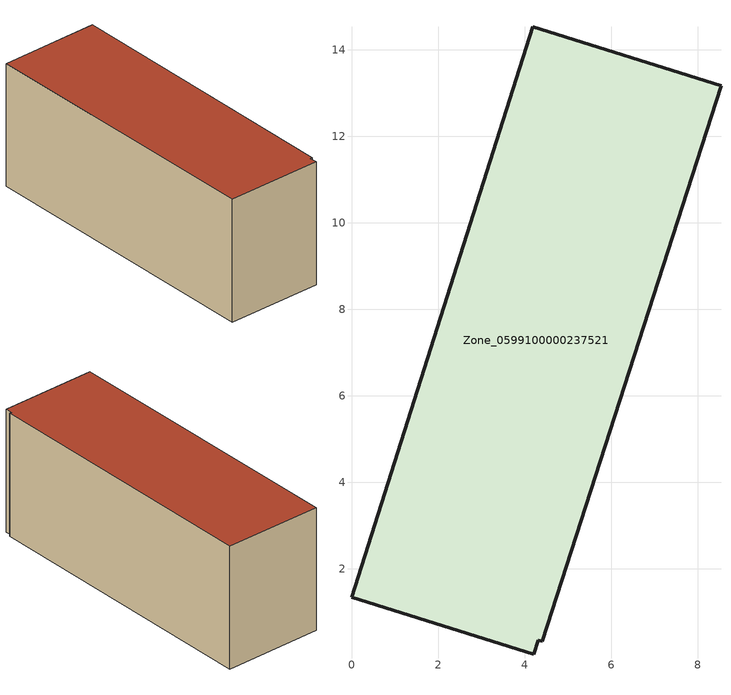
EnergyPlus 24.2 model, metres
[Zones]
Zone_0599100000237521
 floor ground (C_G): 4.4,0.33 4.32,0.35 4.22,0.03 0,1.35 4.19,14.53 8.54,13.17 z0.49
 wall outside (C_F): 8.54,13.17 4.19,14.53 0,1.35 4.22,0.03 4.32,0.35 4.4,0.33 8.54,13.17 z0.49:6.21
 roof outside (C_R): 4.32,0.35 4.4,0.33 8.54,13.17 4.19,14.53 0,1.35 4.22,0.03 z6.21
[BUILDING]
Pand.0599100000237521: North Axis=0; Terrain=City; Loads Convergence Tolerance Value=0.04; Temperature Convergence Tolerance Value=0.4; Solar Distribution=FullExterior; Maximum Number of Warmup Days=25; Minimum Number of Warmup Days=1
[Site:Location]
Rotterdam.The.Hague.AP_ZH_NLD Design_Conditions: Latitude=51.96; Longitude=4.45; Time Zone=1; Elevation=-4.5
[SITE:GROUNDTEMPERATURE:BUILDINGSURFACE]
18, 18, 18, 18, 18, 18, 18, 18, 18, 18, 18, 18
[MATERIAL] Thermal Absorptance=0.9; Solar Absorptance=0.7; Visible Absorptance=0.7
Name | Roughness | Thickness | Conductivity | Density | Specific Heat
G.TI.1965-1974 | MediumSmooth | 0.15 | 0.882353 | 540 | 1210
F.TI.1965-1974 | Rough | 0.3 | 0.697674 | 1920 | 840
R.TI.1965-1974 | MediumRough | 0.2 | 0.232558 | 1500 | 1000
[CONSTRUCTION]
C_G: G.TI.1965-1974
C_F: F.TI.1965-1974
C_R: R.TI.1965-1974
[ZONE]
Zone_0599100000237521: Type=1; Multiplier=1; Ceiling Height=Autocalculate; Volume=Autocalculate; Floor Area=autocalculate; Part of Total Floor Area=Yes
[ZONEINFILTRATION:DESIGNFLOWRATE]
Infil_Zone_0599100000237521: Zone or ZoneList or Space or SpaceList=Zone_0599100000237521; Schedule=AlwaysOn; Design Flow Rate Calculation Method=Flow/Area; Flow Rate per Floor Area=0.003; Constant Term Coefficient=1; Temperature Term Coefficient=0; Velocity Term Coefficient=0; Velocity Squared Term Coefficient=0
[HVACTEMPLATE:ZONE:IDEALLOADSAIRSYSTEM]
Zone_0599100000237521: Maximum Heating Supply Air Temperature=50; Minimum Cooling Supply Air Temperature=13; Maximum Heating Supply Air Humidity Ratio=0.0156; Minimum Cooling Supply Air Humidity Ratio=0.0077; Heating Limit=NoLimit; Cooling Limit=NoLimit; Dehumidification Control Type=ConstantSensibleHeatRatio; Cooling Sensible Heat Ratio=0.7; Dehumidification Setpoint=60; Humidification Control Type=None; Humidification Setpoint=30; Outdoor Air Method=None; Outdoor Air Flow Rate per Person=0.00944; Outdoor Air Flow Rate per Zone Floor Area=0; Outdoor Air Flow Rate per Zone=0; Demand Controlled Ventilation Type=None; Outdoor Air Economizer Type=NoEconomizer; Heat Recovery Type=None; Sensible Heat Recovery Effectiveness=0.7; Latent Heat Recovery Effectiveness=0.65
[ZONECONTROL:THERMOSTAT]
ThermostatControl_Zone_0599100000237521: Zone or ZoneList=Zone_0599100000237521; Control Type Schedule=DualSetpointControlType; Control 1=Thermostat_Zone_0599100000237521; Temperature Difference Between Cutout And Setpoint=0
[THERMOSTATSETPOINT:DUALSETPOINT]
Thermostat_Zone_0599100000237521: Heating Setpoint Temperature Schedule=HeatingSetpoint_Zone_0599100000237521; Cooling Setpoint Temperature Schedule=CoolingSetpoint_Zone_0599100000237521
[SCHEDULE:COMPACT]
HeatingSetpoint_Zone_0599100000237521: Through: 12/31, For: AllDays, Until: 24:00, 21
CoolingSetpoint_Zone_0599100000237521: Through: 12/31, For: AllDays, Until: 24:00, 24
DualSetpointControlType: Through: 12/31, For: AllDays, Until: 24:00, 4
AlwaysOn: Through: 12/31, For: AllDays, Until: 24:00, 1
